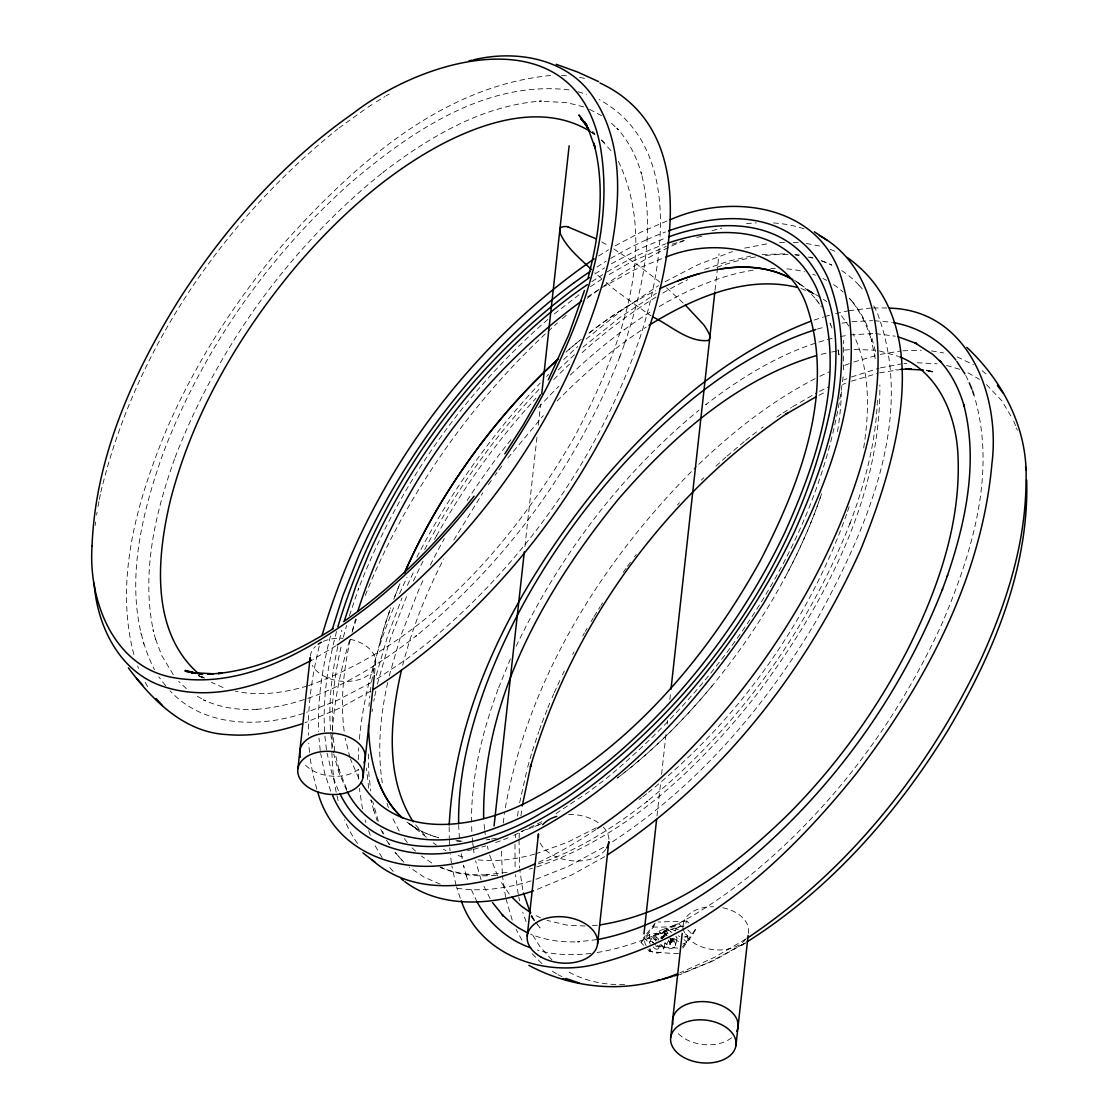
<?xml version="1.0" encoding="UTF-8"?>
<svg xmlns="http://www.w3.org/2000/svg" width="1119" height="1119" viewBox="0 0 1119 1119"><rect width="100%" height="100%" fill="white"/><g stroke="black" fill="none" stroke-linecap="round" stroke-linejoin="round"><path stroke-width="0.75" stroke-dasharray="5 3.75" d="M368.319 754.038L368.85 773.9L370.767 791.007M449.181 826.843L449.278 838.271M501.508 851.167L502.305 874.345M659.077 931.442L659.734 930.756A6.434 3.972 28 0 0 660.476 930.476A13.582 8.379 28 0 1 661.175 930.197L663.469 929.329M673.148 938.589L673.009 940.086L672.799 938.421M674.17 939.428L673.946 940.422M358.262 759.703L358.737 747.884M514.964 844.146L515.118 868.778M519.034 839.726L519.594 867.966M519.104 838.173L519.356 831.963M843.404 369.829L843.544 340.442M877.394 400.182C876.107 437.865 866.973 474.862 854.748 510.39M515.299 837.711L515.551 834.452M657.161 945.527C660.154 947.094 665.385 946.101 664.938 942.799M359.353 739.239C363.605 693.193 376.949 648.405 394.42 605.729M682.8 943.96L682.884 943.932A12.938 7.987 28 0 0 683.317 943.765L685.513 942.939A11.777 7.26 28 0 0 685.793 942.813L686.017 942.73A5.301 3.273 28 0 1 686.576 942.534L687.472 935.638A5.903 3.637 28 0 1 686.982 935.246L686.856 935.134A9.078 5.609 28 0 0 686.548 934.869L684.031 932.938M649.09 948.786C653.272 956.815 669.652 952.535 660.769 944.198M687.821 935.96L687.598 938.114L687.709 936.071M374.515 673.778L375.648 663.427M524.895 546.604L537.148 435.557M538.309 425.15L540.603 404.337M656.993 815.905L660.825 781.216M661.595 774.264L666.183 732.637M667.148 723.951L667.525 720.482M669.819 699.669L670.589 692.731M715.027 290.213L719.055 253.789M682.772 928.183L683.149 924.742M843.097 376.809C823.654 535.022 728.091 677.107 607.421 777.621L589.07 791.651L555.052 814.212M95.185 525.426L95.605 521.986M503.256 823.052L504.487 813.373M664.952 943.639L663.483 949.863M520.922 815.835L522.013 807.596M672.953 938.17L672.757 939.596A9.903 3.693 -43.6 0 1 672.617 940.03L670.225 940.981A7.274 4.49 28 0 1 668.575 941.289M517.524 816.143L518.251 811.037M372.026 711.656L372.431 709.068M96.598 515.02L97.059 512.194M505.312 807.792C529.035 677.065 603.015 559.486 696.284 466.707M863.672 447.95C869.659 410.072 870.204 369.116 853.168 333.84M98.01 506.543L99.059 500.836M519.636 802.757L527.245 768.627M373.802 701.221L374.292 698.592M99.353 499.382L100.514 493.619M374.809 695.948L375.844 690.927M337.798 646.6C330.161 681.275 326.762 717.489 333.476 752.611M387.678 682.52C380.432 715.349 377.061 749.478 382.334 782.866M100.836 492.164C135.217 348.89 223.562 220.695 337.84 128.895M350.387 639.341C343.477 670.001 340.064 701.893 344.442 733.183M675.4 945.541L676.855 939.317M341.057 646.922C334.399 675.624 330.692 705.32 332.944 734.805M376.222 675.47L387.692 635.788L402.015 597.966M653.328 947.01C654.643 949.555 660.126 950.479 657.161 946.744M377.355 684.171L390.181 639.117L406.645 596.259M319.265 646.139C312.145 675.261 307.683 705.208 308.438 735.239M339.281 640.124L341.757 630.305M389.16 676.044L400.672 636.179L418.66 590.035A348.107 172.788 -54.2 0 1 424.325 577.572M336.539 631.564C327.755 664.896 322.3 699.543 324.762 734.092M330.511 635.886C322.412 667.022 317.39 699.235 318.621 731.49M352.345 631.032L355.576 618.919M402.658 665.273C412.072 628.416 426.339 592.902 443.642 559.066M527.65 767.172L531.413 753.996M343.365 637.117L346.582 625.451M532.336 751.045L538.743 731.714M349.394 615.758L358.737 588.216L358.262 589.503C398.056 485.758 464.189 392.084 548.044 319.265M847.573 511.411L849.391 505.9M624.528 343.869C643.103 289.234 655.846 229.213 641.019 172.158L641.565 174.2C636.753 157.303 628.85 141.064 616.821 128.112L618.206 129.678L610.289 122.139M846.621 514.194C807.974 622.668 738.12 719.979 648.572 792.252M539.288 730.203L541.47 724.203M658.056 948.898L660.364 944.548M619.548 357.52L624.934 342.778M849.783 523.986L855.252 509.019M542.044 722.692L547.317 709.096M619.912 356.499C577.292 465.07 506.278 562.759 415.708 636.291L416.576 635.592C369.704 672.029 315.502 704.928 254.95 709.474L257.048 709.334C238.753 710.369 220.121 707.586 203.406 699.893L205.323 700.718L195.447 695.277M850.244 522.727C807.68 631.102 736.792 728.637 646.362 802.043L647.467 801.162C614.051 827.389 577.558 850.678 537.078 864.302M547.834 707.837L549.919 702.774M510.418 658.867L497.647 690.241L498.025 689.206C482.485 731.728 471.099 776.53 471.533 822.059M552.073 697.71L553.709 693.892M399.567 593.629L406.91 577.432M554.283 692.633L557.108 686.269M674.365 925.175L672.267 925.959A17.974 11.092 28 0 0 671.414 926.308L671.022 926.49A5.287 3.259 28 0 1 670.365 926.7L664.015 932.281M407.4 585.363L414.673 569.655M557.696 684.996L560.647 678.632M516.181 646.209C559.472 555.849 621.381 473.757 699.025 410.141M562.451 674.813L564.298 670.994M424.688 549.639C455.573 490.919 494.416 436.326 540.113 388.209M416.883 557.136C449.6 493.731 491.241 434.885 540.267 383.034M572.676 654.447L574.005 651.901M643.705 945.275L641.089 942.534L645.229 935.68M641.089 942.534A266.224 21.443 -58.4 0 0 653.356 927.008L655.328 923.287M649.789 942.044L652.825 936.337M647.901 949.681L649.468 951.332L651.02 948.408M661.791 938.715L663.903 935.652M678.394 941.569L672.911 937.708A2.336 1.441 28 0 1 672.827 939.191L669.749 944.828A2.112 1.301 28 0 1 668.001 944.995L667.288 944.688A2.937 1.818 28 0 1 666.644 944.254L668.155 941.429M668.533 940.715L668.91 940.002M669.847 944.716A1.539 0.951 28 0 0 670.015 944.366L669.987 943.932A3.972 2.448 28 0 0 669.526 942.939L671.218 939.778M688.828 923.035L686.856 921.091L684.213 926.07A266.224 162.157 -25 0 1 653.356 927.008M682.828 948.045A266.224 21.443 -58.4 0 0 692.605 934.869L695.347 929.707L693.165 927.413M670.001 944.45L672.421 939.694M453.838 540.001L482.835 492.794M582.747 635.928L584.454 632.892M654.097 936.743L653.552 935.918L658.825 930.994M585.335 631.382L587.083 628.36M591.07 621.577L593.308 617.814M594.077 616.569L600.246 606.596M601.029 605.351L602.595 602.875M669.54 942.939L669.624 942.827A7.176 4.42 28 0 1 670.882 941.834L672.001 941.387M658.462 939.974L658.825 939.456A22.744 14.029 28 0 0 656.419 937.149M488.402 484.653L492.164 479.268M664.406 934.603L661.189 939.107M495.046 475.253L496.962 472.582M623.185 572.327L626.626 567.529M498.906 469.938L501.83 465.966M627.493 566.326L630.99 561.57M695.347 929.707L682.52 946.87M660.266 933.568L663.343 932.393L666.49 928.183L670.225 931.302M634.515 556.842L636.291 554.478M507.788 458.105L543.316 415.625M655.202 923.063L645.971 934.757M677.513 504.893L679.471 502.767M646.209 945.583A17.96 11.078 28 0 1 645.747 944.94C640.054 935.344 658.154 928.378 662.364 938.575M664.126 935.806L662.35 937.708M663.609 935.442L663.399 935.54A4.154 1.245 -47.8 0 1 662.658 936.281L661.93 936.785M675.582 930.448L676.184 928.197A6.099 3.763 28 0 0 676.883 927.959L677.065 927.889A14.491 8.938 28 0 1 677.554 927.679L678.604 927.287M546.604 376.46L548.716 374.305M557.052 401.078C584.076 373.438 613.632 348.065 646.153 327.098M645.173 939.47L650.433 937.778L656.28 940.016M649.649 934.631L649.3 937.652L653.23 942.618M701.347 480.107L703.767 477.743M558.031 370.053L575.362 353.884M563.682 359.535L577.768 346.456M698.774 464.287C733.798 430.843 772.432 400.546 815.667 378.39M715.978 466.147L725.825 457.209M586.076 339.113L621.814 310.313L658.434 285.667M727.056 456.132L744.471 441.39M660.28 938.226L660.881 937.708A13.022 3.875 -47.8 0 1 661.189 937.442L661.357 937.302A5.525 1.651 -47.8 0 0 661.679 937.023M582.929 347.156L619.856 317.502L656.363 293.276M662.35 938.351L668.337 933.302M554.283 313.921L580.943 293.318M745.716 440.396L756.99 431.528M706.565 404.057L705.669 404.77C743.939 375.257 786.489 349.366 833.893 337.952M642.754 796.756L647.411 793.147M338.903 128.07L366.752 108.025M684.94 937.079L684.199 936.841M639.271 799.386L641.593 797.637M761.158 428.367L763.256 426.815M590.482 286.646L601.812 279.149M776.866 417.107L782.097 413.554M587.559 296.941L599.183 289.331M367.829 107.326L373.187 103.815M783.146 412.869L791.511 407.456M612.611 841.67C697.319 785.916 765.144 707.138 816.548 620.318C866.707 529.343 916.237 416.716 877.366 313.054A364.416 180.886 -54.2 0 0 873.687 305.725M594.986 273.931L604.568 267.861M598.595 255.971L608.568 249.747M609.156 274.519L631.074 262L666.267 246.39M336.05 645.733L313.054 659.371M745.813 939.107L713.922 957.626L679.765 972.901M745.002 943.163L714.495 960.2L679.667 974.747M376.879 679.009L406.365 659.287L424.451 645.481C524.405 563.906 602.022 453.727 642.194 330.902C664.882 256.964 680.688 144.029 599.141 99.563M376.39 101.773L384.936 96.528M792.546 406.798L816.436 392.979M745.044 943.191L739.449 946.66L745.813 942.66L709.95 962.032L679.988 974.076M602.092 287.513L633.676 270.169L664.308 257.65M370.277 691.332L340.022 708.019L304.872 722.818M604.694 856.636L571.767 874.932L535.064 890.276M603.687 847.265L568.438 866.33L535.162 879.618M663.917 931.889L665.399 931.609A4.518 2.784 28 0 0 666.057 931.442L666.714 931.12A9.791 6.043 28 0 1 667.204 930.896L670.183 929.777M385.999 95.898L389.202 94.024M611.394 263.762L638.417 249.355L665.665 237.941M615.198 245.816L641.439 231.899L667.022 220.961M665.064 281.736L697.78 264.797L732.497 251.523M653.552 935.918L654.755 935.666A3.986 2.462 28 0 0 655.3 935.526L655.846 935.26A9.036 5.581 28 0 1 656.266 935.078L657.972 934.449M370.99 682.716L336.19 700.914L306.76 712.257M541.862 821.668L512.642 835.907M596.287 827.752L567.795 842.145L536.183 853.685M818.968 395.259L824.955 392.321M819.514 391.356L828.731 386.768M819.863 376.292L829.249 371.844M503.606 839.684L511.145 836.536M842.663 384.502L845.6 383.285M843.908 379.984L846.901 378.754M685.653 936.785L686.772 936.365M670.547 929.651L671.834 929.134A21.429 13.218 28 0 1 672.561 928.854A10.7 6.602 28 0 1 672.939 928.742L673.68 928.518A4.756 2.937 28 0 0 674.225 928.238L676.198 928.183A9.525 5.875 28 0 0 676.799 928.84L678.072 930.169M658.28 934.323L659.203 933.973M664.015 932.659L664.84 932.337A9.232 5.693 28 0 1 665.245 932.197L665.329 932.169A4.084 2.518 28 0 0 665.903 931.931A9.735 6.001 28 0 1 666.127 931.763L667.022 932.169A3.637 2.238 28 0 0 667.721 932.77L667.819 932.854M678.701 927.245L679.527 926.938M664.071 929.092L666.49 928.183M680.044 926.742L681.289 926.266L679.555 924.448M672.099 940.436L671.246 940.603M673.302 940.897L674.044 941.051A10.225 6.308 28 0 0 674.323 941.527L674.421 941.68A8.49 5.245 28 0 1 674.813 947.15M673.037 925.679L674.211 925.231M674.519 925.119L675.708 924.644A18.24 11.246 28 0 1 676.589 924.336L677.037 924.196A5.763 3.553 28 0 0 677.582 923.916L678.995 923.86A3.916 2.42 28 0 0 679.331 924.21L679.373 924.266M663.861 932.714L662.392 933.274A10.728 6.616 28 0 0 661.805 933.512L660.937 933.4A1.888 1.161 28 0 0 660.658 933.106M844.663 365.353L850.762 363.06M851.377 377.005L879.086 368.193M704.648 269.343L728.833 261.105L750.709 256.097M851.377 381.187L878.009 373.242M814.114 320.09L823.444 317.013M853.769 362.01L878.891 354.723M495.619 842.537L502.109 840.299M308.466 685.597C426.843 643.677 513.719 541.806 575.012 436.018C617.45 354.345 661.007 250.67 618.275 161.122M536.742 866.973C628.458 835.669 701.151 765.704 759.745 690.675C825.109 602.4 880.905 497.493 879.856 385.006M685.29 936.911L685.248 936.925A5.889 3.637 28 0 0 685.653 936.799M672.183 244.208L683.793 240.571M817.276 329.07L825.262 326.86M531.119 880.891C506.949 888.304 481.142 892.249 455.979 888.052M824.969 316.565L829.571 315.222M307.124 685.989C284.03 692.913 259.146 696.368 235.326 691.136M675.778 936.365L676.631 937.135A3.539 2.182 28 0 1 676.813 937.638L676.841 937.694M529.441 869.127L532.434 868.274M303.529 713.376C259.37 727.868 203.644 727.294 170.032 690.773M473.505 849.335L485.898 845.894M534.84 854.077C516.432 859.182 497.088 861.994 477.981 859.854M744.694 248.124L768.263 243.634M835.641 313.614L847.573 310.984M821.22 354.331L830.368 352.303M880.499 367.857L901.313 363.955M467.448 850.636L471.98 849.657M880.345 354.387L900.068 351.086M696.801 237.354L701.711 236.375M840.453 336.553L848.608 335.127M879.59 372.837L900.977 369.438L895.578 369.76M849.027 310.718L870.526 308.061M831.655 352.037L836.788 351.128M507.047 872.316L486.345 874.806L488.975 874.652C472.414 875.464 455.461 873.589 440.117 867.057M596.903 939.596L577.642 941.862L579.74 941.736C563.123 942.548 546.086 940.673 530.672 934.113M597.154 952.507C652.797 943.191 702.424 912.81 746.261 878.583L747.142 877.883C831.305 809.89 898.011 720.902 942.52 622.458C972.229 552.408 996.651 472.428 974.481 396.797M842.075 323.139L848.664 322.202M850.216 334.889L874.051 333.532M671.862 939.498L670.155 938.939M844.341 350.107L849.279 349.646M904.012 363.633L906.684 363.367M597.35 925.203L592.413 925.665M590.972 953.444C573.082 955.444 554.632 955.374 537.302 950.003M902.809 350.807L921.399 350.205M762.193 254.545L786.755 253.775M851.951 321.726L872.582 320.621M496.318 875.31C477.323 876.988 457.671 875.03 440.131 867.225M686.856 921.091L658.238 922.028M550.604 75.519C442.886 85.869 356.248 163.136 286.8 240.067C236.599 298.353 194.384 363.885 164.339 434.787C136.378 503.76 114.236 581.572 134.168 655.664M779.593 242.571L785.118 242.333M873.296 307.921L886.835 307.977M854.147 349.366L875.002 350.247M917.188 362.738L937.093 363.787M585.139 926.028L566.69 925.077L547.065 920.405M624.542 984.622C604.246 985.154 583.503 980.957 566.004 970.369M561.472 75.477L566.774 75.742M793.231 242.375L798.518 242.655M874.205 320.705L891.731 322.272M875.617 333.602L895.214 336.19M667.875 933.344L667.973 933.358A4.896 3.021 28 0 0 667.064 933.386A6.588 4.07 28 0 0 663.819 936.855M677.708 948.101L655.888 946.478M931.498 350.932L943.555 352.919M569.039 89.884C485.688 80.092 410.239 132 349.771 183.544C267.833 256.866 202.791 349.632 163.472 452.412L163.094 453.447C138.91 521.454 120.181 601.91 154.506 669.791M794.798 254.405L799.512 254.992M806.253 243.438L819.388 245.984M926.42 370.417L933.945 371.746L925.259 370.207M579.53 77.323L587.629 79.071M879.394 350.918L898.543 356.388M946.464 365.437L959.682 369.298M926.686 370.585L933.778 372.501L926.154 369.913M462.888 857.014L454.804 854.454M578.033 91.758L586.636 94.346M583.74 106.892L566.718 102.584L539.358 101.172L541.47 101.046C482.261 105.368 429.095 137.105 382.978 172.368L383.873 171.655C290.604 246.236 217.841 346.456 174.956 457.839L175.333 456.804C155.345 512.208 140.91 572.928 153.555 631.662L153.009 629.633L156.017 640.879L155.471 638.837L161.849 655.776L174.438 676.519M810.114 257.09L812.995 257.943M672.813 929.819L674.1 930.309M672.435 929.707L672.295 929.651A3.861 2.392 28 0 0 671.694 929.469L671.176 929.288M801.022 288.506L816.352 294.982M440.257 884.164L423.919 877.072L409.456 867.225M926.392 370.123L929.595 371.312L926.532 369.927M830.214 249.299L837.53 252.348M957.095 356.891L973.516 364.752M223.045 687.556L211.323 682.24M674.197 930.337L675.582 930.938M589.587 109.326L601.56 115.691M821.78 260.937L831.767 265.133M677.023 929.092L678.38 929.693M440.564 867.407L443.166 868.54M676.631 928.924L676.715 928.966A4.364 2.686 28 0 0 676.044 928.7L675.498 928.476M540.589 917.846L534.406 914.838M198.567 675.764L204.679 678.534L197.182 674.939M671.68 938.841L671.638 938.827A1.93 0.769 -48.9 0 1 671.526 938.715L671.47 938.603M967.949 372.795L979.447 379.355M443.46 849.349L445.908 850.594M557.891 974.579L561.934 976.649M198.595 675.666L204.259 678.59M678.394 935.778L679.779 936.575M601.77 241.914L609.198 246.152M556.591 973.838L550.17 969.921M819.905 297.011L807.414 289.793L814.408 294.017L797.525 282.52A335.91 166.745 -54.2 0 1 815.625 298.997A329.559 163.584 -54.2 0 1 819.444 304.004M431.738 863.001L421.303 856.007M613.73 248.894L636.977 264.308L659.944 282.17M652.377 942.044L653.034 942.52A22.632 13.96 28 0 1 657.105 946.758M606.148 282.534L613.31 288.52A173.809 99.605 59.3 0 0 617.66 291.961L647.789 313.67A173.809 99.605 59.3 0 0 651.216 315.908M406.924 822.101L412.421 825.892L409.106 823.542A336.092 166.829 -54.2 0 0 438.732 837.725A336.134 166.857 -54.2 0 1 408.029 822.717M591.601 132.308L594.93 134.672L591.28 132L593.895 133.958M823.36 299.207L826.689 301.57M797.525 282.52L800.84 284.869L796.644 281.75M672.281 939.848L672.155 939.764A4.35 2.686 28 0 1 671.582 939.317L671.456 939.219M204.707 678.212L201.7 676.058M433.123 842.761L436.466 845.125M794.616 280.282L800.84 284.869M416.562 829.039L409.106 823.542L426.815 837.558L414.436 823.542M982.16 370.711L987.937 375.522M684.017 939.624L685.891 941.191A7.232 4.462 28 0 1 686.241 941.499A2.742 1.692 28 0 0 686.744 941.932M671.722 932.575L670.337 931.4M663.343 932.393L667.246 935.666A5.595 3.455 28 0 0 666.84 935.204L666.714 935.092M656.447 937.121L655.412 936.337A2.923 1.804 28 0 0 654.993 936.085M666.546 287.779L683.289 303.081M986.496 384.614L1001.841 400.784L1012.653 418.884M541.82 963.557L530.112 951.64M601.574 278.603L594.888 272.7M601.658 140.379L612.373 152.17M186.383 688.675L178.676 681.359M415.555 851.181L412.142 847.866M601.239 139.861L604.218 142.714L601.616 140.197M551.905 959.85L539.89 946.576L531.231 932.77M592.497 131.315L594.776 133.539M643.747 937.526L650.321 944.128M395.567 852.944L403.945 862.259M657.203 939.988L654.545 937.204M656.028 940.967L653.02 937.386A2.014 1.245 28 0 1 653.118 935.918A2.014 1.245 28 0 1 655.035 935.946M659.539 931.931L660.196 932.617M666.49 934.855L664.728 933.008A7.204 4.448 28 0 0 664.322 932.575M687.877 929.917L692.605 934.869M393.175 871.351L387.887 865.449M531.077 916.531L536.197 922.825M851.671 300.871L849.447 298.381C860.231 310.83 867.337 326.035 871.869 341.771L871.183 339.225L875.715 361.003M402.183 860.497L394.937 852.258M165.654 685.765L158.772 676.771M407.344 842.523L403.525 837.585M841.53 315.768L848.915 326.161M509.215 894.053L499.647 879.898M537.176 924.112L540.099 927.973L535.945 922.392M665.315 942.841L665.623 943.275A4.686 2.895 28 0 0 666.644 944.254M382.097 857.686L374.557 844.733M388.657 842.971L389.748 844.705M531.805 915.929L534.91 921.007M490.122 898.599L482.821 884.066M386.559 840.285L389.132 844.495M521.944 940.156L516.167 929.441M399.217 831.109L391.552 816.003M147.666 686.632L145.148 682.31M531.651 915.971L534.448 921.105L531.679 915.58M358.835 778.488L350.415 758.976M346.68 790.518L338.498 771.648L333.77 753.982M477.198 902.18L470.176 887.115M380.768 829.473L382.81 833.473M346.722 789.091L338.805 769.131L339.491 771.704L335.448 754.472M965.669 375.369L968.592 381.201M497.591 875.981L489.353 854.301M382.488 831.375L383.803 834.089M338.428 790.643L332.553 775.775L327.056 753.185M1013.66 421.094L1015.59 425.626M330.762 791.245L324.636 773.117L320.677 753.577M526.14 921.734L522.741 912.223M370.305 835.278L368.431 830.312M137.595 665.903L138.56 668.365M1016.5 427.948L1017.367 430.311M512.222 920.154L505.886 898.473M460.287 898.305L456.468 886.738M378.376 821.332L372.683 801.316M481.114 879.954L475.617 860.833M465.994 874.638L468.064 881.185M373.452 809.303L377.201 820.926M386.978 803.176L388.377 807.568M349.911 757.493L345.253 738.288M365.13 819.933L365.913 822.563M316.831 789.273L312.607 773.047L310.201 758.528M464.007 867.183L463.462 865.169L466.539 876.681M371.606 802.337L370.921 799.819L374.152 811.876M140.77 632.767L141.316 634.781M143.288 642.236L143.847 644.292M456.076 885.423L451.866 865.84M875.534 351.506L872.051 338.595L866.54 324.398A348.261 172.872 -54.2 0 0 848.957 297.836M518.754 896.92L519.636 900.851M487.394 846.314L488.122 849.559M461.182 853.601L462.818 861.868M518.237 894.235L515.537 874.652M505.592 897.13L502.445 875.813M362.472 808.967L359.381 788.405M522.713 889.675L519.775 869.561M326.468 749.772L324.846 735.561M472.694 842.607L473.365 847.698M473.575 849.391L474.022 852.776M368.641 788.21L366.486 768.054M334.819 751.255L333.056 736.344M484.751 830.676L485.254 834.592M451.391 862.931L450.314 853.909M320.23 750.541L318.985 737.981M484.583 829.375L483.856 821.304M309.501 752.5L308.746 743.212M449.796 847.74L450.02 850.86M471.826 831.613L471.547 823.668M472.26 837.823L472.47 840.915M459.377 838.271L458.664 825.416M449.348 839.851L449.572 844.621M358.626 779.132L358.276 769.536M588.958 333.14A331.728 164.661 -54.2 0 1 632.683 303.123A331.728 164.661 -54.2 0 1 655.566 290.716M589.279 332.889A331.616 164.605 -54.2 0 1 632.683 303.123M565.934 352.163A332.567 165.08 -54.2 0 1 581.265 339.281M399.889 583.782A331 164.297 -54.2 0 0 398.616 586.888A336.022 166.801 -54.2 0 0 394.769 596.665M371.634 681.863A331.728 164.661 -54.2 0 1 380.082 641.872A336.092 166.829 -54.2 0 1 389.888 610.079M393.776 599.294A336.092 166.829 -54.2 0 1 398.616 586.888A330.217 163.92 -54.2 0 1 400.042 583.391M380.068 641.886A336.022 166.801 -54.2 0 1 390.699 607.771M370.865 687.29A331.728 164.661 -54.2 0 0 370.109 693.5A331.728 164.661 -54.2 0 0 369.648 698.102M369.004 706.425A331.728 164.661 -54.2 0 1 369.256 702.634M462.077 841.194A327.224 162.423 -54.2 0 1 454.496 840.649M486.206 839.907A331 164.297 -54.2 0 0 489.576 839.404A330.217 163.92 -54.2 0 1 487.045 839.782M496.388 838.173A335.406 166.493 -54.2 0 1 491.255 839.124M539.428 824.549A331.728 164.661 -54.2 0 1 532.029 827.542A336.399 166.983 -54.2 0 1 521.09 831.515M541.75 823.542A331.742 164.675 -54.2 0 1 532.029 827.542M617.115 778.237A333.616 165.598 -54.2 0 0 691.136 709.978A327.224 162.423 -54.2 0 0 712.313 685.611A335.91 166.745 -54.2 0 0 751.367 633.2A335.924 166.745 -54.2 0 0 784.853 577.796A329.392 163.5 -54.2 0 0 799.036 549.625A334.511 166.046 -54.2 0 0 821.626 493.731A333.28 165.43 -54.2 0 1 799.05 549.625A327.224 162.423 -54.2 0 1 784.839 577.796M712.313 685.611A329.559 163.584 -54.2 0 1 691.15 710.019A332.902 165.248 -54.2 0 1 617.758 777.719M837.502 431.612A331.728 164.661 -54.2 0 0 839.823 414.911A331.728 164.661 -54.2 0 0 841.418 388.139M830.312 323.797A334.511 166.046 -54.2 0 1 831.99 328.077M838.928 354.793A334.511 166.046 -54.2 0 0 837.697 348.135A333.252 165.416 -54.2 0 1 839.194 356.485M815.625 298.997A327.224 162.423 -54.2 0 1 821.43 306.928M596.021 829.459A384.712 190.957 -54.2 0 1 536.365 863.295M357.479 843.432A384.712 190.957 -54.2 0 1 344.582 819.905M338.162 800.658A384.712 190.957 -54.2 0 1 350.009 638.795M352.023 632.305A384.712 190.957 -54.2 0 1 356.849 617.926M365.242 595.476A384.712 190.957 -54.2 0 1 557.346 323.055M562.409 318.635A384.712 190.957 -54.2 0 1 567.585 314.215M587.097 298.409A384.712 190.957 -54.2 0 1 598.371 289.919M604.022 285.835A384.712 190.957 -54.2 0 1 684.268 240.501M711.992 230.766A384.712 190.957 -54.2 0 1 721.783 228.15M746.429 223.73A384.712 190.957 -54.2 0 1 756.318 222.905M773.495 222.961A384.712 190.957 -54.2 0 1 803.988 228.822M678.646 953.556A266.224 162.157 -25 0 1 649.482 951.332M668.602 941.177A6.644 4.098 28 0 0 673.568 941.666L675.54 940.799A9.484 5.847 28 0 0 675.89 940.561A6.224 3.833 28 0 0 676.953 937.764M672.911 939.456A3.217 1.986 28 0 1 670.015 938.757M671.82 939.4A2.49 1.175 32.5 0 1 670.197 938.631M670.281 938.281A9.805 2.028 71.1 0 1 669.987 937.848M674.533 946.982A10.617 6.546 28 0 1 673.666 947.611M673.54 947.681A14.449 8.91 28 0 1 672.897 947.989L671.666 948.45A8.406 5.189 28 0 1 660.224 944.198M687.178 936.183A2.14 1.329 28 0 1 687.486 936.085M649.901 943.107A2.084 1.287 28 0 1 650.167 941.527A2.084 1.287 28 0 1 652.475 941.946M731.574 1037.761A32.871 21.443 6.3 0 1 676.701 1031.83M722.804 907.761A32.871 21.443 6.3 0 1 747.842 934.938M745.632 939.163A32.871 21.443 6.3 0 1 707.334 948.59A32.871 21.443 6.3 0 1 683.219 924.238A32.871 21.443 6.3 0 1 713.502 906.74M358.723 769.243A32.871 21.443 6.3 0 1 303.739 763.172M349.953 639.243A32.871 21.443 6.3 0 1 367.731 675.484A32.871 21.443 6.3 0 1 312.271 665.399M310.299 656.224A32.871 21.443 6.3 0 1 315.418 646.446M323.349 641.355A32.871 21.443 6.3 0 1 342.987 638.306M830.018 323.097A333.252 165.416 -54.2 0 1 830.885 325.209M460.538 841.124A329.308 163.458 -54.2 0 1 455.993 840.789M569.109 349.352A332.441 165.025 -54.2 0 1 580.607 339.728M596.945 266.993A365.465 181.404 -54.2 0 1 606.12 261.231M610.694 258.475A365.465 181.404 -54.2 0 1 646.824 239.634M646.838 239.578A368.794 183.068 -54.2 0 1 665.497 231.955M591.825 281.652A349.324 173.403 -54.2 0 1 602.791 274.603M607.169 271.931A349.324 173.403 -54.2 0 1 643.887 252.614A352.667 175.054 -54.2 0 1 666.141 243.704M656 297.136A365.465 181.404 -54.2 0 0 623.829 318.761A368.822 183.068 -54.2 0 0 579.936 354.569M662.854 293.038A365.465 181.404 -54.2 0 1 687.765 279.708M436.494 535.833A368.822 183.068 -54.2 0 1 535.987 398.196M553.765 379.565A368.822 183.068 -54.2 0 1 569.501 364.193M413.401 581.083A364.262 180.816 -54.2 0 1 423.038 561.151M434.508 539.442A364.262 180.816 -54.2 0 1 436.508 535.833M858.986 285.261A364.416 180.886 -54.2 0 1 864.525 291.765M841.712 270.63A368.794 183.068 -54.2 0 1 859.014 285.233M716.901 267.315A368.794 183.068 -54.2 0 1 755.563 256.922M765.522 255.51A368.794 183.068 -54.2 0 1 789.147 254.684M795.609 255.146A368.794 183.068 -54.2 0 1 798.784 255.496M808.044 257.02A368.794 183.068 -54.2 0 1 812.52 258.055M821.178 260.629A368.794 183.068 -54.2 0 1 831.823 265.049M624.108 329.853A349.324 173.403 -54.2 0 1 650.475 311.893M659.231 306.55A349.324 173.403 -54.2 0 1 693.766 288.534A352.667 175.054 -54.2 0 1 754.863 269.973M467.127 500.515A352.681 175.068 -54.2 0 1 512.096 438.298M538.435 407.624A352.681 175.068 -54.2 0 1 558.843 386.237M570.354 374.991A352.681 175.068 -54.2 0 1 624.108 329.811M430.353 565.109A348.107 172.788 -54.2 0 1 444.327 538.589M833.557 284.59A352.667 175.054 -54.2 0 1 843.166 292.059M770.865 268.532A352.667 175.054 -54.2 0 1 775.257 268.434M786.811 268.882A352.667 175.054 -54.2 0 1 804.519 271.805M812.8 274.267A352.667 175.054 -54.2 0 1 815.401 275.218M822.983 278.491A352.667 175.054 -54.2 0 1 826.619 280.365M605.743 849.433A35.402 23.079 6.3 0 1 571.138 860.721A35.402 23.079 6.3 0 1 539.806 842.159M568.648 814.534A35.402 23.079 6.3 0 1 598.609 822.983M603.351 827.137A35.402 23.079 6.3 0 1 608.946 840.019"/><path stroke-width="1.5" d="M449.195 825.193C456.02 694.367 524.559 574.704 606.456 475.995C662.826 411.302 729.756 351.912 810.995 321.181M709.95 336.218L709.642 338.47A8.742 5.008 59.3 0 1 708.705 340.428C688.605 342.862 670.701 325.363 653.244 317.181M297.906 768.627L310.103 657.944M363.074 777.201A32.871 21.443 6.3 0 0 317.139 752.43A32.871 21.443 6.3 0 0 311.264 789.119A32.871 21.443 6.3 0 0 363.074 777.201L365.088 758.976M365.186 758.29L374.319 675.498M494.052 825.92L524.321 551.807M541.75 393.916L569.137 145.82M527.203 936.043L538.477 833.893A35.402 23.079 6.3 0 0 538.477 837.208M597.574 943.807L608.848 841.656A35.402 23.079 6.3 0 1 606.708 847.964M643.971 933.889L656.615 819.374M670.98 689.262L714.831 291.961M670.757 1037.159L682.198 933.358M735.924 1045.719A32.871 21.443 6.3 0 0 689.989 1020.948A32.871 21.443 6.3 0 0 684.115 1057.637A32.871 21.443 6.3 0 0 735.924 1045.719L737.939 1027.494M738.036 1026.808L748.121 935.4M559.976 228.766L560.046 228.262A8.966 5.133 59.3 0 1 561.43 227.241L562.074 227.045A27.388 15.694 59.3 0 1 567.851 226.779M522.237 805.96L531.007 764.599L530.42 766.907C572.047 624.514 664.77 496.29 787.664 413.051L785.622 414.366L815.975 396.825M401.427 670.281C390.069 719.657 384.67 777.048 413.233 821.794M587.993 278.309C599.448 234.514 605.631 187.558 593.839 143.148L595.266 148.435L588.692 130.112L584.552 121.803L588.748 129.51L578.901 114.949L586.72 125.244L581.055 118.992L586.72 125.244M322.048 635.41C366.361 484.219 464.651 348.513 594.147 258.867M337.868 626.78C379.677 487.031 470.302 361.591 589.489 277.568M332.245 629.424L343.057 595.238L359.115 554.94A364.262 180.816 -54.2 0 1 386.642 499.913A368.822 183.068 -54.2 0 1 573.963 282.813M344.498 620.374L356.22 584.999L368.78 554.115A348.107 172.788 -54.2 0 1 395.091 501.522A352.681 175.068 -54.2 0 1 574.243 293.891A349.324 173.403 -54.2 0 1 587.433 284.604M357.954 610.75C397.427 487.604 477.379 377.257 581.726 300.969M584.468 290.422L568.802 334.665L548.338 379.733M947.234 576.271C965.809 521.636 978.538 461.601 963.711 404.546L964.27 406.589C959.445 389.706 951.542 373.452 939.512 360.514L940.911 362.066L932.98 354.541L914.755 342.722L916.671 343.547L898.123 336.791M942.24 589.909L947.625 575.166M942.604 588.902C899.984 697.459 828.983 795.161 738.4 868.68L739.281 867.98C697.71 900.557 650.852 929.106 598.413 939.373M540.519 394.755L523.496 424.591L504.809 453.866M474.05 496.207C436.662 543.722 393.384 586.971 343.687 621.618M337.323 644.922C468.861 555.346 568.592 416.786 608.386 262.405C620.43 207.644 625.787 143.204 591.755 94.933C565.431 57.922 515.076 49.74 473.295 59.908M747.1 938.268C849.335 869.981 928.35 770.04 980.817 659.567C1006.331 603.547 1025.787 543.233 1026.011 481.156C1028.249 429.99 1003.659 381.845 966.858 347.394M372.935 689.738C488.807 615.016 577.208 501.452 631.955 375.732C666.84 289.457 709.852 134.196 599.938 82.974M607.351 854.958C719.517 781.831 805.47 672.099 860.245 550.702C895.172 464.819 940.002 323.433 847.223 257.454M747.086 941.862C830.452 889.157 897.242 813.191 948.408 729.546C992.931 654.209 1029.158 569.095 1026.682 480.079M649.062 325.251C692.577 298.521 745.03 274.854 796.938 287.317M333.378 628.556C298.409 650.74 259.65 669.12 218.023 673.484L222.066 673.246M311.781 660.084C266.882 683.919 212.414 703.543 161.905 686.031C119.104 671.386 97.045 625.647 94.122 583.111M670.183 219.772C730.665 192.734 817.961 204.469 840.593 275.596C874.932 388.713 820.353 507.047 763.494 603.477C694.284 711.083 601.239 813.849 477.435 856.888C417.065 880.457 336.106 860.399 317.684 791.832M676.729 974.034C629.004 993.952 574.327 989.755 528.895 965.389M668.519 236.948C713.097 220.331 771.355 218.261 805.414 257.076C838.411 295.57 839.376 350.569 832.494 398.392C802.085 559.514 699.851 704.285 566.438 797.679A354.177 175.809 -54.2 0 1 541.876 812.646C482.163 849.643 378.11 872.344 339.826 793.497M665.665 257.216C715.461 236.571 785.706 248.418 806.128 304.074C836.411 390.279 800.295 482.709 760.738 559.948C707.516 656.363 632.739 744.848 534.924 798.071C482.597 827.347 398.098 844.383 361.017 782.251M301.752 723.909C277.764 731.868 252.279 736.848 226.933 734.568C184.397 732.595 152.142 700.074 128.419 667.903M533.511 890.822C492.206 905.061 441.851 909.285 404.854 881.688M674.156 975.95L678.534 974.551M815.779 329.532C741.967 353.282 680.338 404.225 627.605 459.615C567.207 525.105 517.733 601.337 486.164 684.814L485.786 685.835C469.672 729.966 457.909 776.502 458.65 823.766M815.905 355.744C736.218 379.859 671.694 437.585 618.22 499.382C545.163 589.251 481.995 699.361 483.66 818.59M669.805 977.223L672.701 976.383M662.644 979.167L668.365 977.656M468.973 60.888L471.868 60.202M656.979 980.496L659.818 979.838M599.854 924.909C673.848 913.44 735.924 865.295 788.14 814.394C836.844 765.494 877.632 708.733 908.908 647.216C938.086 588.202 960.829 523.384 958.032 456.734C956.717 417.023 939.289 372.697 899.844 356.905M900.641 369.452L911.216 368.822M221.73 673.26L207.784 674.1L213.295 673.764L194.091 672.771L202.665 674.281L185.055 671.162L193.741 672.715L185.222 670.421L192.846 673.009M905.705 369.158L923.343 370.011M889.465 308.145C968.774 309.963 1000.54 396.35 991.924 463.658C981.727 578.411 924.979 683.933 855.979 773.984C789.161 857.042 705.809 935.848 600.05 963.123C546.534 978.566 480.233 956.605 461.252 900.767M893.228 322.594C917.776 326.86 940.659 340.176 955.822 360.038M562.801 978.607L572.061 981.097M579.306 983.041L566.102 978.524M567.879 226.877L595.937 238.767M556.199 64.315L577.432 71.952L598.567 81.575M192.608 672.799L189.405 671.61L192.468 672.995M530.784 947.849C507.956 940.086 488.933 923.091 477.198 902.18M528.014 933.12L518.139 927.679L509.075 921.077L502.095 914.615L503.48 916.181L492.584 902.641M590.454 131.58C544.617 103.2 487.506 120.698 443.264 143.442C387.188 172.955 339.393 216.163 298.172 263.888C240.095 332.609 193.069 412.449 170.466 500.053C156.884 556.619 150.072 630.682 198.161 673.33M530.84 912.81L520.853 905.733L511.942 897.214M814.38 231.815L827.291 240.473M362.836 852.832L375.131 862.343M401.189 878.807L403.637 880.723M591.447 269.609C580.215 258.559 566.843 248.222 560.269 233.521M685.29 305.025L703.543 324.58A29.877 17.121 59.3 0 1 708.914 333.504L709.04 333.63A8.043 4.602 59.3 0 1 709.978 336.232M162.507 705.585L156.128 698.536M136.518 678.282L142.812 685.234M997.379 385.454L1002.96 392.937M956.829 361.451L964.928 373.914M347.352 791.776C372.879 841.068 437.543 848.915 485.576 831.459C556.507 808.519 615.744 759.703 666.364 706.341C714.314 654.699 754.64 595.867 784.951 532.238C818.339 457.601 848.51 368.766 816.66 288.478A348.261 172.872 -54.2 0 0 799.092 261.916A352.667 175.054 -54.2 0 0 667.595 243.201M332.609 795.455C355.408 851.209 425.71 864.847 478.107 845.922C552.282 823.011 614.331 772.46 667.372 717.265C718.832 662.532 762.011 599.896 794.336 532.057C829.249 454.006 860.805 361.101 827.5 277.134A364.416 180.886 -54.2 0 0 809.107 249.341A368.794 183.068 -54.2 0 0 668.561 230.85M969.264 382.824L971.921 389.272M530.308 912.81L523.538 893.046M972.579 390.895L974.006 395.315M1025.605 466.945L1025.899 469.826M558.325 358.933A332.567 165.08 -54.2 0 0 497.605 422.772A335.057 166.311 -54.2 0 0 458.58 475.211A335.057 166.311 -54.2 0 0 420.157 540.001A327.224 162.423 -54.2 0 0 410.911 558.787A330.217 163.92 -54.2 0 0 404.518 572.858A331 164.297 -54.2 0 1 410.911 558.787A332.007 164.801 -54.2 0 1 458.608 475.225A332.441 165.025 -54.2 0 1 557.682 359.465M368.543 725A331.714 164.661 -54.2 0 0 369.284 739.715A336.036 166.801 -54.2 0 0 377.411 778.88A328.846 163.234 -54.2 0 0 394.308 809.429A336.134 166.857 -54.2 0 0 401.833 817.429M377.411 778.88A329.573 163.598 -54.2 0 0 394.308 809.415A336.092 166.829 -54.2 0 0 402.84 818.353M660.056 288.548A331.728 164.661 -54.2 0 1 677.932 280.869A336.581 167.067 -54.2 0 1 699.585 273.595A335.378 166.479 -54.2 0 1 720.37 269.008A331 164.297 -54.2 0 1 740.051 267.161A327.224 162.423 -54.2 0 1 752.444 267.497A335.057 166.311 -54.2 0 1 790.532 278.323A335.91 166.745 -54.2 0 1 792.923 279.638M790.504 278.365A332.021 164.801 -54.2 0 0 740.065 267.133A330.161 163.892 -54.2 0 0 720.37 269.008M677.904 280.855A336.553 167.053 -54.2 0 1 699.585 273.595M819.346 235.494A384.712 190.957 -54.2 0 1 848.999 501.774A384.712 190.957 -54.2 0 1 597.462 828.48M534.826 863.98A384.712 190.957 -54.2 0 1 371.802 859.63M560.046 233.437A14.393 8.253 59.3 0 1 560.032 228.808M672.925 1024.207A32.871 21.443 6.3 0 1 707.698 1001.897A32.871 21.443 6.3 0 1 736.792 1031.256M300.493 757.227A32.871 21.443 6.3 0 1 333.686 733.253A32.871 21.443 6.3 0 1 363.941 762.738M310.299 659.287A32.871 21.443 6.3 0 1 310.215 657.748M318.216 644.166A32.871 21.443 6.3 0 1 321.531 642.208M573.963 282.855A365.465 181.404 -54.2 0 1 590.063 271.539M542.701 824.717A35.402 23.079 6.3 0 1 556.772 816.38M92.038 546.03C88.289 600.092 113.019 666.351 172.536 677.485C244.543 690.437 313.292 648.265 368.277 606.526C442.648 547.331 502.739 471.099 546.995 387.202C584.23 313.404 614.821 229.661 600.246 146.002C575.264 16.17 428.283 55.069 353.086 113.383C283.317 162.185 225.744 227.059 179.865 298.423C133.189 372.935 95.423 456.958 92.038 546.03M540.575 956.745A35.402 23.079 6.3 0 0 597.308 945.429A35.402 23.079 6.3 0 0 549.289 917.594A35.402 23.079 6.3 0 0 540.575 956.745"/></g></svg>
